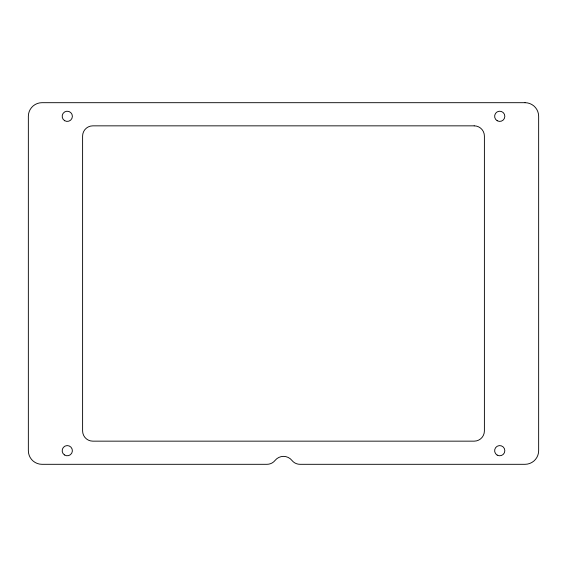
<?xml version="1.0" encoding="UTF-8"?>
<svg xmlns="http://www.w3.org/2000/svg" width="567" height="567" viewBox="0 0 567 567"><rect width="100%" height="100%" fill="white"/><g stroke="black" fill="none" stroke-linecap="round" stroke-linejoin="round"><path stroke-width="0.85" d="M525.028 102.691L41.972 102.691A13.622 13.622 0 0 0 28.35 116.313L28.35 450.687A13.622 13.622 0 0 0 41.972 464.309L267.043 464.309A10.213 10.213 0 0 0 275.038 460.454A10.808 10.808 0 0 1 291.962 460.454A10.213 10.213 0 0 0 299.957 464.309L525.028 464.309A13.622 13.622 0 0 0 538.65 450.687L538.65 116.313A13.622 13.622 0 0 0 525.028 102.691M474.182 125.846L92.818 125.846A10.213 10.213 0 0 0 82.605 136.059L82.605 430.941A10.213 10.213 0 0 0 92.818 441.154L474.182 441.154A10.213 10.213 0 0 0 484.395 430.941L484.395 136.059A10.213 10.213 0 0 0 474.182 125.846M497.174 455.11A5.11 5.11 0 0 0 504.836 450.687A5.11 5.11 0 0 0 497.174 446.264A5.11 5.11 0 0 0 497.174 455.11M64.723 120.736A5.11 5.11 0 0 0 72.385 116.313A5.11 5.11 0 0 0 64.723 111.89A5.11 5.11 0 0 0 64.723 120.736M64.411 454.918A5.11 5.11 0 0 0 72.37 451.056A5.11 5.11 0 0 0 65.042 446.094A5.11 5.11 0 0 0 64.411 454.918M497.174 120.736A5.11 5.11 0 0 0 504.836 116.313A5.11 5.11 0 0 0 497.174 111.89A5.11 5.11 0 0 0 497.174 120.736"/></g></svg>
